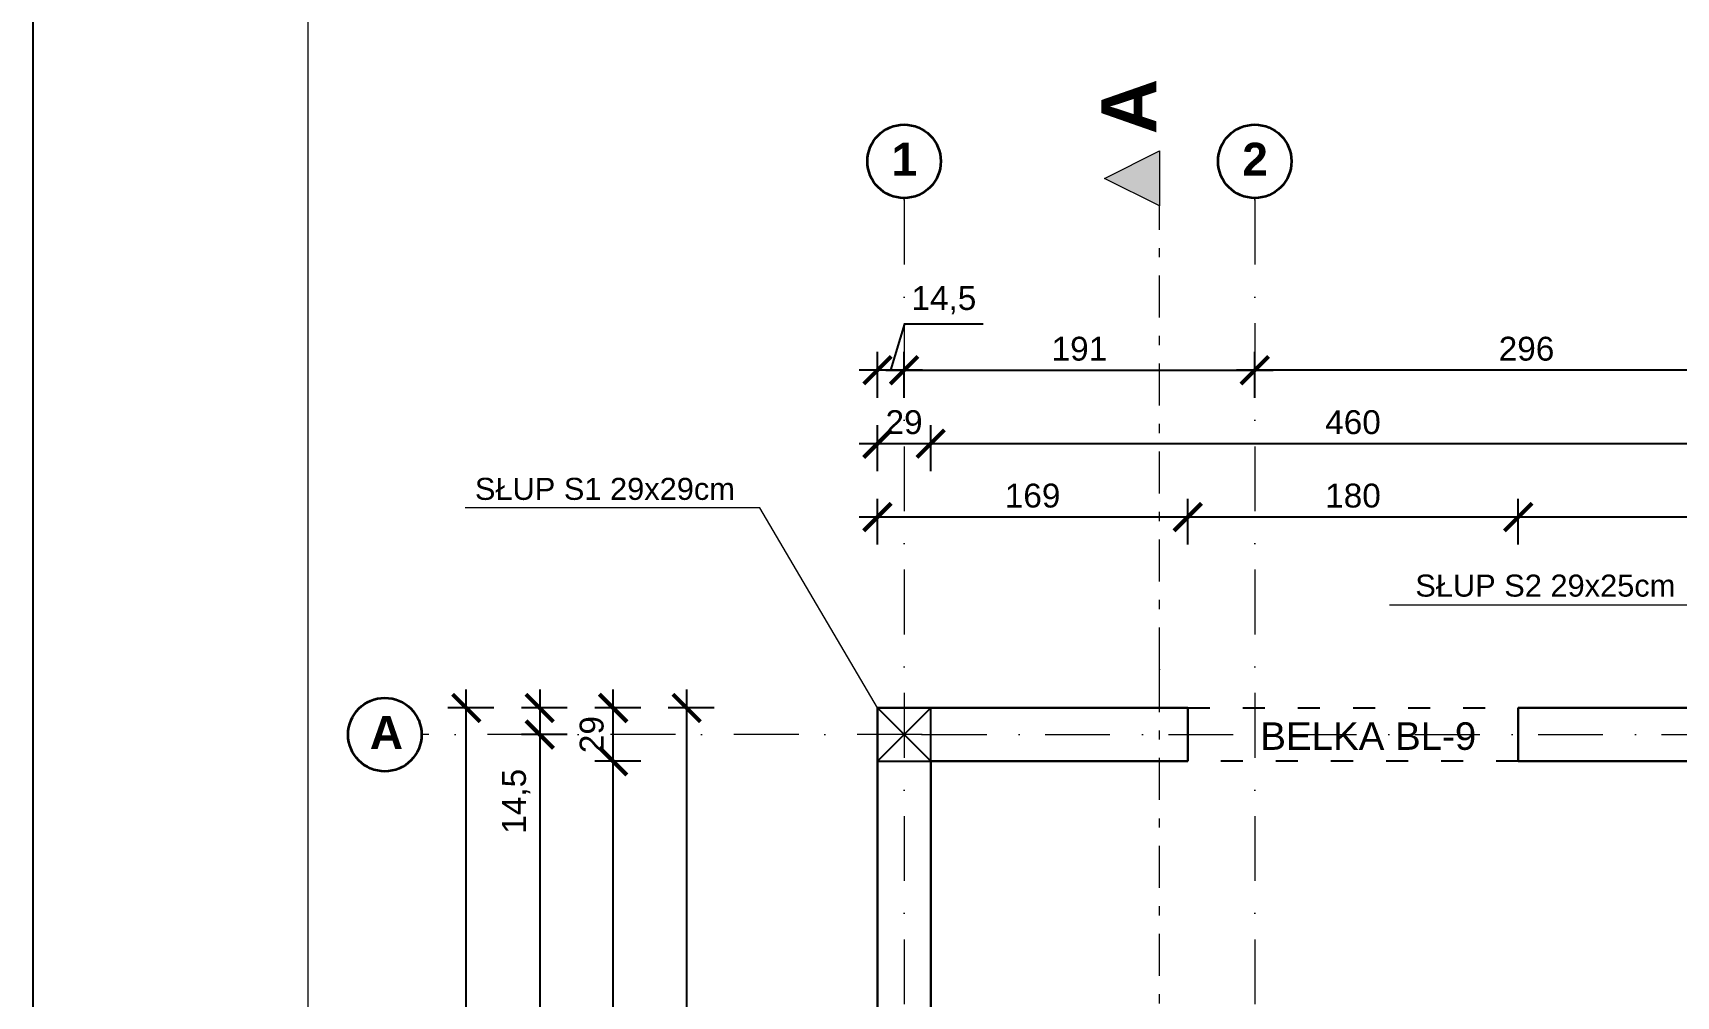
# Model space of a CAD drawing. Header units: millimetres. Extents: x 4647 to 73915, y -13612 to -8141.
# Drawn here: x 26953 to 27848, y -10558 to -10034 of the extents above; entities that cross this region are included whole.
import ezdxf
from ezdxf.enums import TextEntityAlignment as Align

# ---------------------------------------------------------------- set-up
doc = ezdxf.new("R2010")
doc.units = ezdxf.units.MM
for name, pattern in [('ACAD_ISO03W100', [30, 12, -18]), ('Kropki i Kreski', [67.027776, 35.277777, -17.638888, 0, -14.111111]), ('Przerywana', [16.4, 8.2, -8.2]), ('Przerywana podwójnie', [47.9, 22.9, -10, 5, -10])]:
    doc.linetypes.add(name, pattern=pattern)
for name, color, linetype, lineweight in [('a_beton_c', 3, 'ACAD_ISO03W100', 25), ('a_murowane_b', 20, 'Continuous', 30), ('a_opisy', 252, 'Continuous', 9), ('a_wymiary', 250, 'Continuous', 9), ('Cienka', 1, 'Continuous', 15), ('Konstrukcja - Siatka mod_Nr_Pióra__1', 7, 'Continuous', 5), ('Konstrukcja - Siatka mod_Nr_Pióra__7', 7, 'Continuous', 35), ('Opisy - Tekst_Nr_Pióra__1', 7, 'Continuous', 13), ('Znaczniki - Przekroje_Nr_Pióra__1', 7, 'Continuous', 5)]:
    doc.layers.add(name, color=color, linetype=linetype, lineweight=lineweight)
doc.layers.add('Konstrukcja - Siatka mod', color=7, linetype='Continuous')
doc.layers.add('Konstrukcja - Siatka mod_Nr_Pióra__4', color=7, linetype='Continuous', lineweight=5, true_color=0x029e21)
doc.layers.add('Znaczniki - Przekroje_Nr_Pióra__5', color=7, linetype='Continuous', lineweight=5, true_color=0x40a5ff)
doc.styles.add('GENERATED_STYLE_1', font='arialbd.ttf')
doc.styles.get("Standard").update_dxf_attribs({"font": 'arial.ttf'})
doc.dimstyles.new('1-100', dxfattribs={"dimtxt": 13, "dimasz": 15, "dimexe": 10, "dimexo": 20, "dimgap": 5, "dimtad": 1, "dimdec": 1, "dimrnd": 0.5, "dimtxsty": 'Standard', "dimblk": 'ARCHTICK', "dimcen": 0.09, "dimdle": 10, "dimadec": 0, "dimazin": 0, "dimtfac": 1, "dimtdec": 1, "dimtofl": 0, "dimtmove": 0, "dimatfit": 3, "dimfxl": 10, "dimfxlon": 1, "dimtolj": 1, "dimtzin": 0, "dimarcsym": 0})

# ---------------------------------------------------------------- blocks, each defined once
blk = doc.blocks.new('Standardowy znacznik siatki')
at = {"layer": 'Konstrukcja - Siatka mod_Nr_Pióra__4', "linetype": 'Kropki i Kreski'}
for q in [(0, 0), (1529.18, 0)]:
    blk.add_line((272.51, 0), q, dxfattribs=at)
blk.add_point((272.51, 0), dxfattribs=at)
blk.add_point((272.51, 0), dxfattribs=at)
at = {"layer": 'Konstrukcja - Siatka mod_Nr_Pióra__7', "linetype": 'Continuous'}
blk.add_circle((-20, 0), 20, dxfattribs=at)
at = {"layer": 'Konstrukcja - Siatka mod_Nr_Pióra__1', "style": 'GENERATED_STYLE_1'}
blk.add_attdef('AC_MarkerText_1', text='', height=18, dxfattribs=at).set_placement((-28.23, -13.29), align=Align.BOTTOM_LEFT)
blk = doc.blocks.new('_ArchTick')
at = {"color": 0, "linetype": 'ByBlock', "const_width": 0.15}
blk.add_lwpolyline([(-0.5, -0.5), (0.5, 0.5)], dxfattribs=at)
blk = doc.blocks.new('*D464')
at = {"layer": 'a_wymiary', "color": 0, "lineweight": -2, "transparency": 16777216}
for p, q in [((27761.72, -10312.28), (27761.72, -10287.28)), ((28283.72, -10312.28), (28283.72, -10287.28)), ((28293.72, -10297.28), (27751.72, -10297.28))]:
    blk.add_line(p, q, dxfattribs=at)
at = {"layer": 'DEFPOINTS', "color": 0, "transparency": 16777216}
for p in [(27761.72, -10297.28), (27761.72, -10401.23), (28283.72, -10401.23)]:
    blk.add_point(p, dxfattribs=at)
at = {"layer": 'a_wymiary', "color": 0, "lineweight": -2, "transparency": 16777216, "xscale": 15, "yscale": 15, "zscale": 15, "rotation": 180}
blk.add_blockref('_ArchTick', (27761.72, -10297.28), dxfattribs=at)
at = {"layer": 'a_wymiary', "color": 0, "lineweight": -2, "transparency": 16777216, "xscale": 15, "yscale": 15, "zscale": 15}
blk.add_blockref('_ArchTick', (28283.72, -10297.28), dxfattribs=at)
at = {"layer": 'a_wymiary', "color": 0, "transparency": 16777216, "insert": (28022.72, -10285.64), "char_height": 13, "attachment_point": 5}
blk.add_mtext('\\A1;522', dxfattribs=at)
blk = doc.blocks.new('*D465')
at = {"layer": 'a_wymiary', "color": 0, "lineweight": -2, "transparency": 16777216}
for p, q in [((27581.72, -10312.28), (27581.72, -10287.28)), ((27761.72, -10312.28), (27761.72, -10287.28)), ((27771.72, -10297.28), (27571.72, -10297.28))]:
    blk.add_line(p, q, dxfattribs=at)
at = {"layer": 'DEFPOINTS', "color": 0, "transparency": 16777216}
for p in [(27581.72, -10297.28), (27581.72, -10401.23), (27761.72, -10401.23)]:
    blk.add_point(p, dxfattribs=at)
at = {"layer": 'a_wymiary', "color": 0, "lineweight": -2, "transparency": 16777216, "xscale": 15, "yscale": 15, "zscale": 15, "rotation": 180}
blk.add_blockref('_ArchTick', (27581.72, -10297.28), dxfattribs=at)
at = {"layer": 'a_wymiary', "color": 0, "lineweight": -2, "transparency": 16777216, "xscale": 15, "yscale": 15, "zscale": 15}
blk.add_blockref('_ArchTick', (27761.72, -10297.28), dxfattribs=at)
at = {"layer": 'a_wymiary', "color": 0, "transparency": 16777216, "insert": (27671.72, -10285.64), "char_height": 13, "attachment_point": 5}
blk.add_mtext('\\A1;180', dxfattribs=at)
blk = doc.blocks.new('*D466')
at = {"layer": 'a_wymiary', "color": 0, "lineweight": -2, "transparency": 16777216}
for p, q in [((27412.72, -10312.28), (27412.72, -10287.28)), ((27581.72, -10312.28), (27581.72, -10287.28)), ((27591.72, -10297.28), (27402.72, -10297.28))]:
    blk.add_line(p, q, dxfattribs=at)
at = {"layer": 'DEFPOINTS', "color": 0, "transparency": 16777216}
for p in [(27412.72, -10297.28), (27412.72, -10401.23), (27581.72, -10401.23)]:
    blk.add_point(p, dxfattribs=at)
at = {"layer": 'a_wymiary', "color": 0, "lineweight": -2, "transparency": 16777216, "xscale": 15, "yscale": 15, "zscale": 15, "rotation": 180}
blk.add_blockref('_ArchTick', (27412.72, -10297.28), dxfattribs=at)
at = {"layer": 'a_wymiary', "color": 0, "lineweight": -2, "transparency": 16777216, "xscale": 15, "yscale": 15, "zscale": 15}
blk.add_blockref('_ArchTick', (27581.72, -10297.28), dxfattribs=at)
at = {"layer": 'a_wymiary', "color": 0, "transparency": 16777216, "insert": (27497.22, -10285.64), "char_height": 13, "attachment_point": 5}
blk.add_mtext('\\A1;169', dxfattribs=at)
blk = doc.blocks.new('*D472')
at = {"layer": 'a_wymiary', "color": 0, "lineweight": -2, "transparency": 16777216}
for p, q in [((27441.72, -10272.28), (27441.72, -10247.28)), ((27901.72, -10272.28), (27901.72, -10247.28)), ((27911.72, -10257.28), (27431.72, -10257.28))]:
    blk.add_line(p, q, dxfattribs=at)
at = {"layer": 'DEFPOINTS', "color": 0, "transparency": 16777216}
for p in [(27441.72, -10257.28), (27441.72, -10401.23), (27901.72, -10401.23)]:
    blk.add_point(p, dxfattribs=at)
at = {"layer": 'a_wymiary', "color": 0, "lineweight": -2, "transparency": 16777216, "xscale": 15, "yscale": 15, "zscale": 15, "rotation": 180}
blk.add_blockref('_ArchTick', (27441.72, -10257.28), dxfattribs=at)
at = {"layer": 'a_wymiary', "color": 0, "lineweight": -2, "transparency": 16777216, "xscale": 15, "yscale": 15, "zscale": 15}
blk.add_blockref('_ArchTick', (27901.72, -10257.28), dxfattribs=at)
at = {"layer": 'a_wymiary', "color": 0, "transparency": 16777216, "insert": (27671.72, -10245.64), "char_height": 13, "attachment_point": 5}
blk.add_mtext('\\A1;460', dxfattribs=at)
blk = doc.blocks.new('*D473')
at = {"layer": 'a_wymiary', "color": 0, "lineweight": -2, "transparency": 16777216}
for p, q in [((27412.72, -10272.28), (27412.72, -10247.28)), ((27441.72, -10272.28), (27441.72, -10247.28)), ((27451.72, -10257.28), (27402.72, -10257.28))]:
    blk.add_line(p, q, dxfattribs=at)
at = {"layer": 'DEFPOINTS', "color": 0, "transparency": 16777216}
for p in [(27412.72, -10257.28), (27412.72, -10401.23), (27441.72, -10401.23)]:
    blk.add_point(p, dxfattribs=at)
at = {"layer": 'a_wymiary', "color": 0, "lineweight": -2, "transparency": 16777216, "xscale": 15, "yscale": 15, "zscale": 15, "rotation": 180}
blk.add_blockref('_ArchTick', (27412.72, -10257.28), dxfattribs=at)
at = {"layer": 'a_wymiary', "color": 0, "lineweight": -2, "transparency": 16777216, "xscale": 15, "yscale": 15, "zscale": 15}
blk.add_blockref('_ArchTick', (27441.72, -10257.28), dxfattribs=at)
at = {"layer": 'a_wymiary', "color": 0, "transparency": 16777216, "insert": (27427.22, -10245.64), "char_height": 13, "attachment_point": 5}
blk.add_mtext('\\A1;29', dxfattribs=at)
blk = doc.blocks.new('*D477')
at = {"layer": 'a_wymiary', "color": 0, "lineweight": -2, "transparency": 16777216}
for p, q in [((27618.22, -10232.28), (27618.22, -10207.28)), ((27914.22, -10232.28), (27914.22, -10207.28)), ((27924.22, -10217.28), (27608.22, -10217.28))]:
    blk.add_line(p, q, dxfattribs=at)
at = {"layer": 'DEFPOINTS', "color": 0, "transparency": 16777216}
for p in [(27618.22, -10217.28), (27618.22, -10401.23), (27914.22, -10401.23)]:
    blk.add_point(p, dxfattribs=at)
at = {"layer": 'a_wymiary', "color": 0, "lineweight": -2, "transparency": 16777216, "xscale": 15, "yscale": 15, "zscale": 15, "rotation": 180}
blk.add_blockref('_ArchTick', (27618.22, -10217.28), dxfattribs=at)
at = {"layer": 'a_wymiary', "color": 0, "lineweight": -2, "transparency": 16777216, "xscale": 15, "yscale": 15, "zscale": 15}
blk.add_blockref('_ArchTick', (27914.22, -10217.28), dxfattribs=at)
at = {"layer": 'a_wymiary', "color": 0, "transparency": 16777216, "insert": (27766.22, -10205.64), "char_height": 13, "attachment_point": 5}
blk.add_mtext('\\A1;296', dxfattribs=at)
blk = doc.blocks.new('*D478')
at = {"layer": 'a_wymiary', "color": 0, "lineweight": -2, "transparency": 16777216}
for p, q in [((27419.97, -10217.28), (27427.56, -10191.97)), ((27427.56, -10191.97), (27470.21, -10191.97)), ((27412.72, -10232.28), (27412.72, -10207.28)), ((27427.22, -10232.28), (27427.22, -10207.28)), ((27437.22, -10217.28), (27402.72, -10217.28))]:
    blk.add_line(p, q, dxfattribs=at)
at = {"layer": 'DEFPOINTS', "color": 0, "transparency": 16777216}
for p in [(27412.72, -10217.28), (27412.72, -10401.23), (27427.22, -10401.23)]:
    blk.add_point(p, dxfattribs=at)
at = {"layer": 'a_wymiary', "color": 0, "lineweight": -2, "transparency": 16777216, "xscale": 15, "yscale": 15, "zscale": 15, "rotation": 180}
blk.add_blockref('_ArchTick', (27412.72, -10217.28), dxfattribs=at)
at = {"layer": 'a_wymiary', "color": 0, "lineweight": -2, "transparency": 16777216, "xscale": 15, "yscale": 15, "zscale": 15}
blk.add_blockref('_ArchTick', (27427.22, -10217.28), dxfattribs=at)
at = {"layer": 'a_wymiary', "color": 0, "transparency": 16777216, "insert": (27448.89, -10179.15), "char_height": 13, "attachment_point": 5}
blk.add_mtext('\\A1;14,5', dxfattribs=at)
blk = doc.blocks.new('*D479')
at = {"layer": 'a_wymiary', "color": 0, "lineweight": -2, "transparency": 16777216}
for p, q in [((27427.22, -10232.28), (27427.22, -10207.28)), ((27618.22, -10232.28), (27618.22, -10207.28)), ((27417.22, -10217.28), (27628.22, -10217.28))]:
    blk.add_line(p, q, dxfattribs=at)
at = {"layer": 'DEFPOINTS', "color": 0, "transparency": 16777216}
for p in [(27618.22, -10217.28), (27427.22, -10401.23), (27618.22, -10401.23)]:
    blk.add_point(p, dxfattribs=at)
at = {"layer": 'a_wymiary', "color": 0, "lineweight": -2, "transparency": 16777216, "xscale": 15, "yscale": 15, "zscale": 15, "rotation": 180}
blk.add_blockref('_ArchTick', (27427.22, -10217.28), dxfattribs=at)
at = {"layer": 'a_wymiary', "color": 0, "lineweight": -2, "transparency": 16777216, "xscale": 15, "yscale": 15, "zscale": 15}
blk.add_blockref('_ArchTick', (27618.22, -10217.28), dxfattribs=at)
at = {"layer": 'a_wymiary', "color": 0, "transparency": 16777216, "insert": (27522.72, -10205.64), "char_height": 13, "attachment_point": 5}
blk.add_mtext('\\A1;191', dxfattribs=at)
blk = doc.blocks.new('*D481')
at = {"layer": 'a_wymiary', "color": 0, "lineweight": -2, "transparency": 16777216}
for p, q in [((27308.77, -10391.23), (27308.77, -10825.24)), ((27323.77, -10401.23), (27298.77, -10401.23)), ((27323.77, -10815.24), (27298.77, -10815.24))]:
    blk.add_line(p, q, dxfattribs=at)
at = {"layer": 'DEFPOINTS', "color": 0, "transparency": 16777216}
for p in [(27412.72, -10401.23), (27308.77, -10815.24), (27412.72, -10815.24)]:
    blk.add_point(p, dxfattribs=at)
at = {"layer": 'a_wymiary', "color": 0, "lineweight": -2, "transparency": 16777216, "xscale": 15, "yscale": 15, "zscale": 15}
for p, rotation in [((27308.77, -10401.23), 90), ((27308.77, -10815.24), 270)]:
    blk.add_blockref('_ArchTick', p, dxfattribs=dict(at, rotation=rotation))
at = {"layer": 'a_wymiary', "color": 0, "transparency": 16777216, "insert": (27297.24, -10608.23), "char_height": 13, "attachment_point": 5, "rotation": 90}
blk.add_mtext('\\A1;414', dxfattribs=at)
blk = doc.blocks.new('*D489')
at = {"layer": 'a_wymiary', "color": 0, "lineweight": -2, "transparency": 16777216}
for p, q in [((27268.77, -11142.23), (27268.77, -10420.23)), ((27283.77, -10430.23), (27258.77, -10430.23)), ((27283.77, -11132.23), (27258.77, -11132.23))]:
    blk.add_line(p, q, dxfattribs=at)
at = {"layer": 'DEFPOINTS', "color": 0, "transparency": 16777216}
for p in [(27268.77, -10430.23), (27412.72, -10430.23), (27412.72, -11132.23)]:
    blk.add_point(p, dxfattribs=at)
at = {"layer": 'a_wymiary', "color": 0, "lineweight": -2, "transparency": 16777216, "xscale": 15, "yscale": 15, "zscale": 15}
for p, rotation in [((27268.77, -10430.23), 90), ((27268.77, -11132.23), 270)]:
    blk.add_blockref('_ArchTick', p, dxfattribs=dict(at, rotation=rotation))
at = {"layer": 'a_wymiary', "color": 0, "transparency": 16777216, "insert": (27257.13, -10781.23), "char_height": 13, "attachment_point": 5, "rotation": 90}
blk.add_mtext('\\A1;702', dxfattribs=at)
blk = doc.blocks.new('*D490')
at = {"layer": 'a_wymiary', "color": 0, "lineweight": -2, "transparency": 16777216}
for p, q in [((27268.77, -10440.23), (27268.77, -10391.23)), ((27283.77, -10401.23), (27258.77, -10401.23)), ((27283.77, -10430.23), (27258.77, -10430.23))]:
    blk.add_line(p, q, dxfattribs=at)
at = {"layer": 'DEFPOINTS', "color": 0, "transparency": 16777216}
for p in [(27268.77, -10401.23), (27412.72, -10401.23), (27412.72, -10430.23)]:
    blk.add_point(p, dxfattribs=at)
at = {"layer": 'a_wymiary', "color": 0, "lineweight": -2, "transparency": 16777216, "xscale": 15, "yscale": 15, "zscale": 15}
for p, rotation in [((27268.77, -10401.23), 90), ((27268.77, -10430.23), 270)]:
    blk.add_blockref('_ArchTick', p, dxfattribs=dict(at, rotation=rotation))
at = {"layer": 'a_wymiary', "color": 0, "transparency": 16777216, "insert": (27257.13, -10415.73), "char_height": 13, "attachment_point": 5, "rotation": 90}
blk.add_mtext('\\A1;29', dxfattribs=at)
blk = doc.blocks.new('*D491')
at = {"layer": 'a_wymiary', "color": 0, "lineweight": -2, "transparency": 16777216}
for p, q in [((27228.77, -10391.23), (27228.77, -10415.73)), ((27243.77, -10401.23), (27218.77, -10401.23)), ((27243.77, -10415.73), (27218.77, -10415.73)), ((27228.77, -10415.73), (27228.77, -10473.37))]:
    blk.add_line(p, q, dxfattribs=at)
at = {"layer": 'DEFPOINTS', "color": 0, "transparency": 16777216}
for p in [(27412.72, -10401.23), (27228.77, -10415.73), (27412.72, -10415.73)]:
    blk.add_point(p, dxfattribs=at)
at = {"layer": 'a_wymiary', "color": 0, "lineweight": -2, "transparency": 16777216, "xscale": 15, "yscale": 15, "zscale": 15}
for p, rotation in [((27228.77, -10401.23), 90), ((27228.77, -10415.73), 270)]:
    blk.add_blockref('_ArchTick', p, dxfattribs=dict(at, rotation=rotation))
at = {"layer": 'a_wymiary', "color": 0, "transparency": 16777216, "insert": (27215.96, -10452.05), "char_height": 13, "attachment_point": 5, "rotation": 90}
blk.add_mtext('\\A1;14,5', dxfattribs=at)
blk = doc.blocks.new('*D492')
at = {"layer": 'a_wymiary', "color": 0, "lineweight": -2, "transparency": 16777216}
for p, q in [((27228.77, -10405.73), (27228.77, -11154.73)), ((27243.77, -10415.73), (27218.77, -10415.73)), ((27243.77, -11144.73), (27218.77, -11144.73))]:
    blk.add_line(p, q, dxfattribs=at)
at = {"layer": 'DEFPOINTS', "color": 0, "transparency": 16777216}
for p in [(27412.72, -10415.73), (27228.77, -11144.73), (27412.72, -11144.73)]:
    blk.add_point(p, dxfattribs=at)
at = {"layer": 'a_wymiary', "color": 0, "lineweight": -2, "transparency": 16777216, "xscale": 15, "yscale": 15, "zscale": 15}
for p, rotation in [((27228.77, -10415.73), 90), ((27228.77, -11144.73), 270)]:
    blk.add_blockref('_ArchTick', p, dxfattribs=dict(at, rotation=rotation))
at = {"layer": 'a_wymiary', "color": 0, "transparency": 16777216, "insert": (27217.13, -10780.23), "char_height": 13, "attachment_point": 5, "rotation": 90}
blk.add_mtext('\\A1;729', dxfattribs=at)
blk = doc.blocks.new('*D495')
at = {"layer": 'a_wymiary', "color": 0, "lineweight": -2, "transparency": 16777216}
for p, q in [((27188.77, -11389.23), (27188.77, -10391.23)), ((27203.77, -10401.23), (27178.77, -10401.23)), ((27203.77, -11379.23), (27178.77, -11379.23))]:
    blk.add_line(p, q, dxfattribs=at)
at = {"layer": 'DEFPOINTS', "color": 0, "transparency": 16777216}
for p in [(27188.77, -10401.23), (27412.72, -10401.23), (27412.72, -11379.23)]:
    blk.add_point(p, dxfattribs=at)
at = {"layer": 'a_wymiary', "color": 0, "lineweight": -2, "transparency": 16777216, "xscale": 15, "yscale": 15, "zscale": 15}
for p, rotation in [((27188.77, -10401.23), 90), ((27188.77, -11379.23), 270)]:
    blk.add_blockref('_ArchTick', p, dxfattribs=dict(at, rotation=rotation))
at = {"layer": 'a_wymiary', "color": 0, "transparency": 16777216, "insert": (27177.13, -10890.23), "char_height": 13, "attachment_point": 5, "rotation": 90}
blk.add_mtext('\\A1;978', dxfattribs=at)

msp = doc.modelspace()

# ---------------------------------------------------------------- hatches: boundary and pattern name
at = {"layer": 'Znaczniki - Przekroje_Nr_Pióra__1', "linetype": 'Continuous'}
msp.add_hatch(color=256, dxfattribs=at).paths.add_polyline_path([(27566.4, -10097.8), (27566.4, -10127.8), (27536.4, -10112.8)], flags=0)

# ---------------------------------------------------------------- linework, layer by layer
msp.add_lwpolyline([(26952.72, -12577.97), (29052.72, -12577.97), (29052.72, -9607.97), (26952.72, -9607.97)], close=True)
at = {"layer": 'a_beton_c', "linetype": 'ByBlock'}
msp.add_lwpolyline([(27412.72, -10401.23), (27412.72, -10430.23), (27441.72, -10430.23), (27441.72, -10401.23)], close=True, dxfattribs=at)
for points in [[(27412.72, -10430.23), (27441.72, -10401.23)], [(27412.72, -10401.23), (27441.72, -10430.23)]]:
    msp.add_lwpolyline(points, dxfattribs=at)
at = {"layer": 'a_beton_c'}
for points in [[(27581.72, -10401.23), (27761.72, -10401.23)], [(27761.72, -10430.23), (27581.72, -10430.23)]]:
    msp.add_lwpolyline(points, dxfattribs=at)
at = {"layer": 'a_murowane_b'}
for points in [[(27581.72, -10430.23), (27581.72, -10401.23), (27412.72, -10401.23), (27412.72, -10815.24), (27741.72, -10815.24), (27741.72, -10803.24), (27441.72, -10803.24), (27441.72, -10430.23)], [(27761.72, -10430.23), (27901.72, -10430.23), (27901.72, -10803.24), (27841.72, -10803.24), (27841.72, -10815.24), (27931.72, -10815.24), (27931.72, -10803.24), (27926.72, -10803.24), (27926.72, -10430.23), (28178.72, -10430.23), (28178.72, -10430.23), (28190.72, -10430.23), (28190.72, -10430.23), (28283.72, -10430.23), (28283.72, -10401.23), (27761.72, -10401.23)]]:
    msp.add_lwpolyline(points, close=True, dxfattribs=at)
at = {"layer": 'a_opisy'}
for p, q in [((27348.67, -10292.29), (27188.2, -10292.29)), ((27412.72, -10401.23), (27348.67, -10292.29)), ((27691.61, -10344.98), (27864.67, -10344.98))]:
    msp.add_line(p, q, dxfattribs=at)
at = {"layer": 'Konstrukcja - Siatka mod_Nr_Pióra__4', "linetype": 'Kropki i Kreski'}
for p, q in [((27427.22, -10124.5), (27427.22, -10123.5)), ((27427.22, -10124.5), (27427.22, -11676.33)), ((27618.22, -10124.5), (27618.22, -10123.5)), ((27618.22, -10124.5), (27618.22, -11676.33))]:
    msp.add_line(p, q, dxfattribs=at)
for p in [(27427.22, -10124.5), (27427.22, -10124.5), (27618.22, -10124.5), (27618.22, -10124.5)]:
    msp.add_point(p, dxfattribs=at)
at = {"layer": 'Konstrukcja - Siatka mod_Nr_Pióra__7', "linetype": 'Continuous'}
for centre in [(27427.22, -10103.5), (27618.22, -10103.5)]:
    msp.add_circle(centre, 20, dxfattribs=at)
at = {"layer": 'Opisy - Tekst_Nr_Pióra__1', "linetype": 'Continuous', "ltscale": 10, "flags": 128}
msp.add_lwpolyline([(29002.72, -12377.97), (27102.72, -12377.97), (27102.72, -9657.97), (29002.72, -9657.97)], close=True, dxfattribs=at)
at = {"layer": 'Znaczniki - Przekroje_Nr_Pióra__1', "linetype": 'Continuous'}
for p, q in [((27536.4, -10112.8), (27566.4, -10097.8)), ((27566.4, -10097.8), (27566.4, -10127.8)), ((27566.4, -10127.8), (27536.4, -10112.8))]:
    msp.add_line(p, q, dxfattribs=at)
at = {"layer": 'Znaczniki - Przekroje_Nr_Pióra__5', "linetype": 'Przerywana podwójnie'}
for p, q in [((27566.4, -10380.23), (27566.4, -10127.8)), ((27566.4, -11648.84), (27566.4, -10380.23))]:
    msp.add_line(p, q, dxfattribs=at)
msp.add_point((27566.4, -10380.23), dxfattribs=at)

# ---------------------------------------------------------------- block references
at = {"layer": 'Konstrukcja - Siatka mod', "linetype": 'Przerywana'}
ref = msp.add_blockref('Standardowy znacznik siatki', (27164.43, -10415.73), dxfattribs=at)
ref.add_attrib('AC_MarkerText_1', 'A', dxfattribs={"linetype": 'Przerywana', "height": 18, "style": 'GENERATED_STYLE_1'}).set_placement((27136.2, -10429.02), align=Align.BOTTOM_LEFT)

# ---------------------------------------------------------------- texts
at = {"layer": 'a_opisy', "char_height": 12, "width": 285.6}
for s, insert, attachment_point in [('SŁUP S1 29x29cm', (27335.08, -10275.89), 3), ('SŁUP S2 29x25cm', (27705.65, -10328.58), 1)]:
    msp.add_mtext(s, dxfattribs=dict(at, insert=insert, attachment_point=attachment_point))
at = {"layer": 'Cienka', "insert": (27621.24, -10409.03), "char_height": 20, "width": 326.8786, "attachment_point": 1}
msp.add_mtext('{\\H0.75x;\\C1;BELKA BL-9}', dxfattribs=at)
at = {"layer": 'Konstrukcja - Siatka mod_Nr_Pióra__1', "style": 'GENERATED_STYLE_1'}
for tag, text, p in [('1', '1', (27420.39, -10116.79)), ('2', '2', (27611.39, -10116.79))]:
    msp.add_attdef(tag, text=text, height=18, dxfattribs=at).set_placement(p, align=Align.BOTTOM_LEFT)
at = {"layer": 'Znaczniki - Przekroje_Nr_Pióra__1', "linetype": 'Continuous', "insert": (27564.69, -10088.8), "char_height": 30, "attachment_point": 7, "rotation": 90, "style": 'GENERATED_STYLE_1'}
msp.add_mtext('{A}', dxfattribs=at)

# ---------------------------------------------------------------- dimensions: what is measured, and where the dimension line sits
at = {"layer": 'a_wymiary'}
for base, p1, p2, override, picture, middle in [((27412.72, -10217.28), (27427.22, -10401.23), (27412.72, -10401.23), {"dimtmove": 1, "dimfxl": 15}, '*D478', (27432.56, -10179.15)), ((27618.22, -10217.28), (27427.22, -10401.23), (27618.22, -10401.23), {"dimfxl": 15}, '*D479', (27522.72, -10205.64)), ((27618.22, -10217.28), (27914.22, -10401.23), (27618.22, -10401.23), {"dimtmove": 1, "dimfxl": 15}, '*D477', (27766.22, -10205.64)), ((27412.72, -10257.28), (27441.72, -10401.23), (27412.72, -10401.23), {"dimtmove": 1, "dimfxl": 15}, '*D473', (27427.22, -10245.64)), ((27441.72, -10257.28), (27901.72, -10401.23), (27441.72, -10401.23), {"dimtmove": 1, "dimfxl": 15}, '*D472', (27671.72, -10245.64)), ((27412.72, -10297.28), (27581.72, -10401.23), (27412.72, -10401.23), {"dimtmove": 1, "dimfxl": 15}, '*D466', (27497.22, -10285.64)), ((27581.72, -10297.28), (27761.72, -10401.23), (27581.72, -10401.23), {"dimtmove": 1, "dimfxl": 15}, '*D465', (27671.72, -10285.64)), ((27761.72, -10297.28), (28283.72, -10401.23), (27761.72, -10401.23), {"dimtmove": 1, "dimfxl": 15}, '*D464', (28022.72, -10285.64))]:
    dim = msp.add_linear_dim(base=base, p1=p1, p2=p2, dimstyle='1-100', override=override, dxfattribs=at)
    dim.commit()
    dim.dimension.update_dxf_attribs({"geometry": picture, "text_midpoint": middle})
for base, p1, p2, override, picture, middle in [((27188.77, -10401.23), (27412.72, -11379.23), (27412.72, -10401.23), {"dimfxl": 15}, '*D495', (27177.13, -10890.23)), ((27228.77, -10415.73), (27412.72, -10401.23), (27412.72, -10415.73), {"dimfxl": 15}, '*D491', (27215.96, -10452.05)), ((27268.77, -10401.23), (27412.72, -10430.23), (27412.72, -10401.23), {"dimtmove": 1, "dimfxl": 15}, '*D490', (27257.13, -10415.73)), ((27308.77, -10815.24), (27412.72, -10401.23), (27412.72, -10815.24), {"dimfxl": 15}, '*D481', (27297.24, -10608.23)), ((27228.77, -11144.73), (27412.72, -10415.73), (27412.72, -11144.73), {"dimtmove": 1, "dimfxl": 15}, '*D492', (27217.13, -10780.23)), ((27268.77, -10430.23), (27412.72, -11132.23), (27412.72, -10430.23), {"dimtmove": 1, "dimfxl": 15}, '*D489', (27257.13, -10781.23))]:
    dim = msp.add_linear_dim(base=base, p1=p1, p2=p2, angle=90, dimstyle='1-100', override=override, dxfattribs=at)
    dim.commit()
    dim.dimension.update_dxf_attribs({"geometry": picture, "text_midpoint": middle})

doc.saveas('drawing.dxf')
